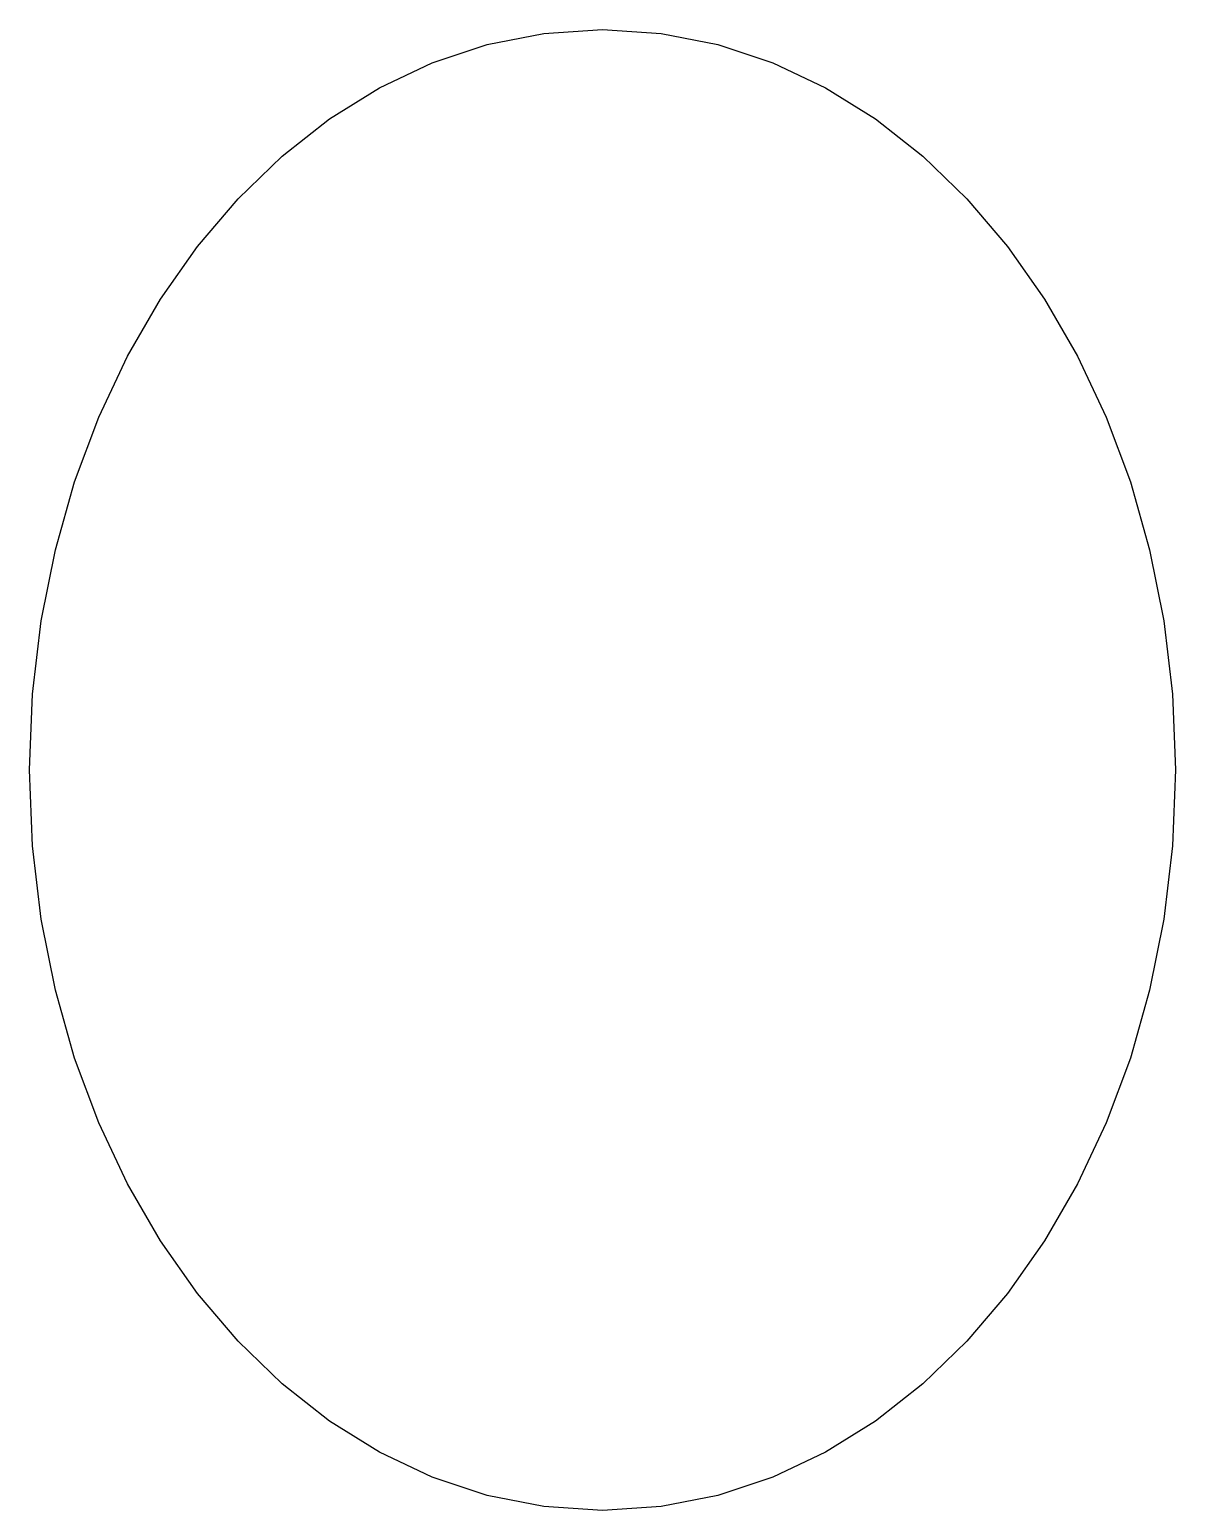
# Model space of a CAD drawing. Extents: x 38 to 126, y 108 to 221.
import ezdxf

# ---------------------------------------------------------------- set-up
doc = ezdxf.new("R2010")
doc.units = 0
doc.layers.add('test', color=7, linetype='CONTINUOUS')

msp = doc.modelspace()

# ---------------------------------------------------------------- linework, layer by layer
at = {"layer": 'test', "color": 7}
msp.add_lwpolyline([(126.008669, 164.495495), (125.781999, 158.694937), (125.116706, 153.061937), (124.034855, 147.62501), (122.558516, 142.412679), (120.709758, 137.453459), (118.510645, 132.775863), (115.98325, 128.408412), (113.14964, 124.379622), (110.03188, 120.718008), (106.652046, 117.452088), (103.032199, 114.610378), (99.194408, 112.221398), (95.160744, 110.31366), (90.953277, 108.915684), (86.594069, 108.055987), (82.105195, 107.763083), (77.616321, 108.055987), (73.257114, 108.915684), (69.049646, 110.31366), (65.015982, 112.221398), (61.178192, 114.610378), (57.558345, 117.452088), (54.17851, 120.718008), (51.060751, 124.379622), (48.227141, 128.408412), (45.699745, 132.775863), (43.500633, 137.453459), (41.651874, 142.412679), (40.175536, 147.62501), (39.093685, 153.061937), (38.428391, 158.694937), (38.201721, 164.495495), (38.428391, 170.296054), (39.093685, 175.929054), (40.175536, 181.365981), (41.651874, 186.578309), (43.500633, 191.537532), (45.699745, 196.215126), (48.227141, 200.582576), (51.060751, 204.611369), (54.17851, 208.272982), (57.558345, 211.5389), (61.178192, 214.38061), (65.015982, 216.769593), (69.049646, 218.677328), (73.257114, 220.075304), (77.616321, 220.935001), (82.105195, 221.227905), (86.594069, 220.935001), (90.953277, 220.075304), (95.160744, 218.677328), (99.194408, 216.769593), (103.032199, 214.38061), (106.652046, 211.5389), (110.03188, 208.272982), (113.14964, 204.611369), (115.98325, 200.582576), (118.510645, 196.215126), (120.709758, 191.537532), (122.558516, 186.578309), (124.034855, 181.365981), (125.116706, 175.929054), (125.781999, 170.296054), (126.008669, 164.495495)], dxfattribs=at)

doc.saveas('drawing.dxf')
